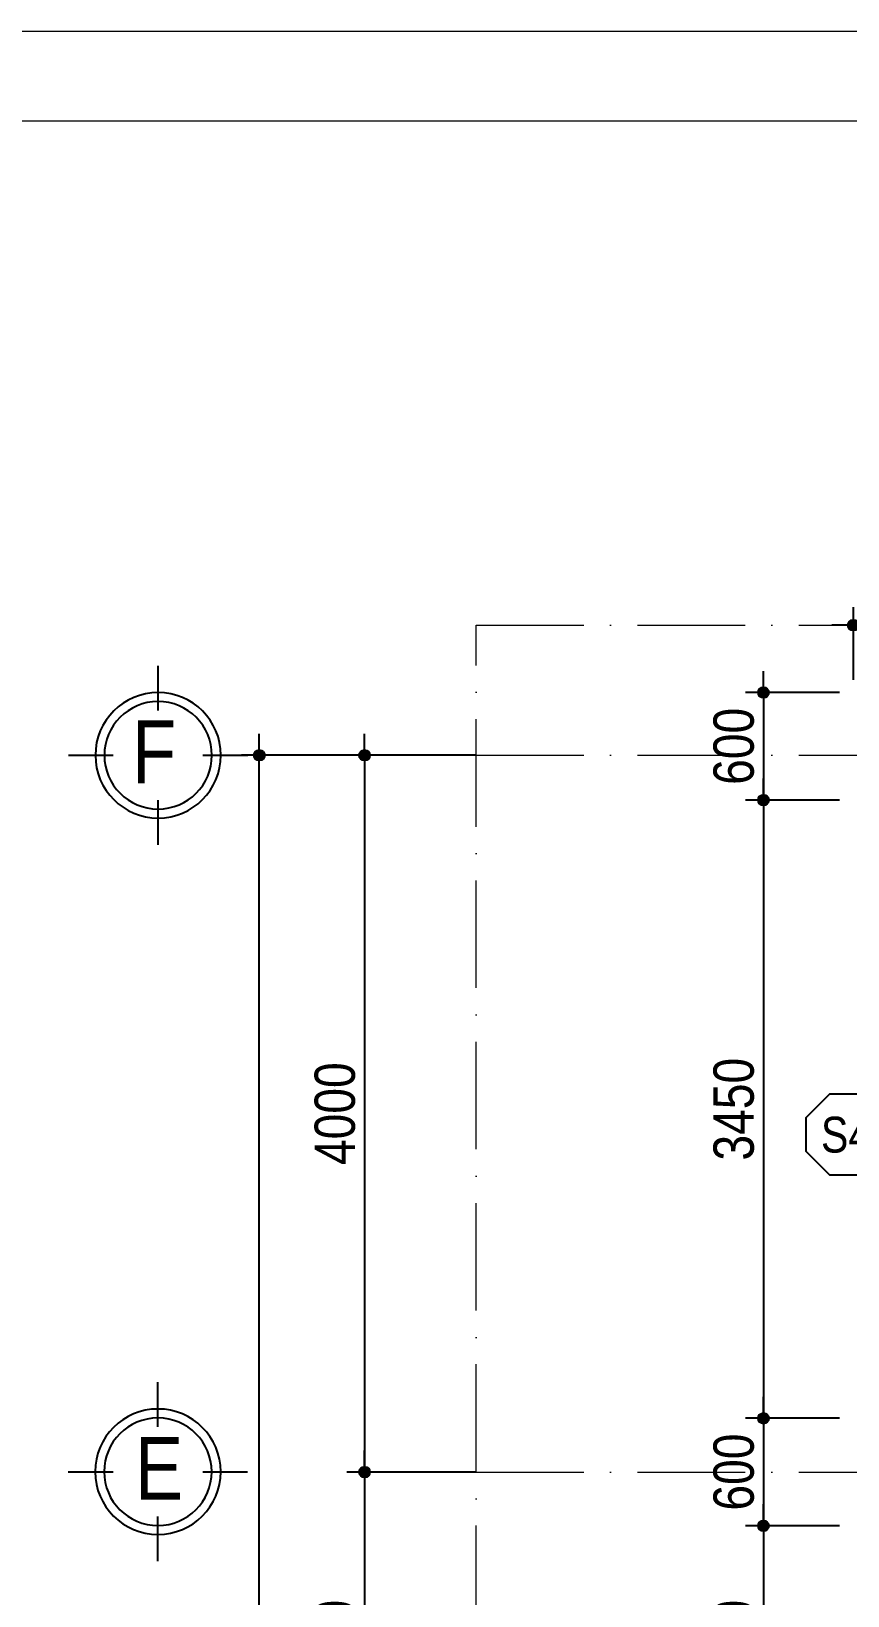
# Model space of a CAD drawing. Extents: x -1107188 to -523840, y 39692 to 514392.
# Drawn here: x -1064526 to -1059973, y 505662 to 514392 of the extents above; entities that cross this region are included whole.
import ezdxf
from ezdxf.enums import TextEntityAlignment as Align

# ---------------------------------------------------------------- set-up
doc = ezdxf.new("R2010")
doc.units = 0
doc.linetypes.add('ACAD_ISO10W100', pattern=[18, 12, -3, 0, -3])
doc.layers.get('0').update_dxf_attribs({"color": 255, "linetype": 'CONTINUOUS'})
doc.layers.get('DEFPOINTS').update_dxf_attribs({"linetype": 'CONTINUOUS'})
doc.layers.add('00-KICH THUOC', color=6, linetype='CONTINUOUS', lineweight=9)
doc.layers.add('TRUC', color=24, linetype='CONTINUOUS', lineweight=0)
doc.layers.add('DIM', color=1, linetype='CONTINUOUS')
doc.layers.add('TAGS', color=60, linetype='CONTINUOUS')
doc.styles.add('HEL-CONDENSE', font='')
doc.styles.add('SO BV', font='', dxfattribs={"height": 200})
doc.styles.add('TEN BV', font='', dxfattribs={"height": 350})
doc.styles.add('VNI-HELVE-CONDENSEN', font='')
doc.styles.get('HEL-CONDENSE').set_extended_font_data('VNI-Helve-Condense')
doc.styles.get('SO BV').set_extended_font_data('VNI-Helve-Condense')
doc.styles.get('TEN BV').set_extended_font_data('VNI-Helve-Condense', bold=True)
doc.styles.get('VNI-HELVE-CONDENSEN').set_extended_font_data('VNI-Helve-Condense')
doc.dimstyles.new('D100', dxfattribs={"dimtxt": 225, "dimasz": 1.2, "dimexe": 100, "dimexo": 0, "dimgap": 50, "dimtad": 1, "dimdec": 0, "dimzin": 13, "dimdsep": 46, "dimtxsty": 'HEL-CONDENSE', "dimblk": 'D50', "dimcen": 0, "dimclrd": 1, "dimclre": 1, "dimclrt": 7, "dimadec": 0, "dimazin": 0, "dimtfac": 1, "dimtdec": 0, "dimtmove": 0, "dimatfit": 3, "dimldrblk": 'D50', "dimfxl": 1, "dimtolj": 1, "dimtzin": 13, "dimarcsym": 0})

# ---------------------------------------------------------------- blocks, each defined once
blk = doc.blocks.new('D50')
at = {"layer": 'DIM'}
blk.add_hatch(color=256, dxfattribs=at).paths.add_polyline_path([(25, 0, 1), (-25, 0, 1)])
blk.add_line((25, 0), (100, 0), dxfattribs=at)
blk.add_circle((0, 0), 25, dxfattribs=at)
blk = doc.blocks.new('*D395')
at = {"layer": 'DEFPOINTS', "color": 0, "transparency": 16777216}
for p in [(-1062045.4, 510352), (-1062667.3, 506352), (-1062045.4, 506352)]:
    blk.add_point(p, dxfattribs=at)
at = {"layer": 'DIM', "color": 1, "lineweight": -2, "transparency": 16777216}
for p, q in [((-1062045.4, 510352), (-1062767.3, 510352)), ((-1062667.3, 510350.8), (-1062667.3, 506353.2)), ((-1062045.4, 506352), (-1062767.3, 506352))]:
    blk.add_line(p, q, dxfattribs=at)
at = {"layer": 'DIM', "color": 1, "lineweight": -2, "transparency": 16777216, "xscale": 1.199999999999999, "yscale": 1.199999999999999, "zscale": 1.199999999999999}
for p, rotation in [((-1062667.3, 510352), 90), ((-1062667.3, 506352), 270)]:
    blk.add_blockref('D50', p, dxfattribs=dict(at, rotation=rotation))
at = {"layer": 'DIM', "color": 7, "transparency": 16777216, "insert": (-1062832.2, 508352), "char_height": 225, "attachment_point": 5, "rotation": 90, "style": 'HEL-CONDENSE'}
blk.add_mtext('\\A1;4000', dxfattribs=at)
blk = doc.blocks.new('*D396')
at = {"layer": 'DEFPOINTS', "color": 0, "transparency": 16777216}
for p in [(-1062045.4, 506352), (-1062667.3, 504352), (-1062045.4, 504352)]:
    blk.add_point(p, dxfattribs=at)
at = {"layer": 'DIM', "color": 1, "lineweight": -2, "transparency": 16777216}
for p, q in [((-1062045.4, 506352), (-1062767.3, 506352)), ((-1062667.3, 506350.8), (-1062667.3, 504353.2)), ((-1062045.4, 504352), (-1062767.3, 504352))]:
    blk.add_line(p, q, dxfattribs=at)
at = {"layer": 'DIM', "color": 1, "lineweight": -2, "transparency": 16777216, "xscale": 1.199999999999999, "yscale": 1.199999999999999, "zscale": 1.199999999999999}
for p, rotation in [((-1062667.3, 506352), 90), ((-1062667.3, 504352), 270)]:
    blk.add_blockref('D50', p, dxfattribs=dict(at, rotation=rotation))
at = {"layer": 'DIM', "color": 7, "transparency": 16777216, "insert": (-1062832.2, 505352), "char_height": 225, "attachment_point": 5, "rotation": 90, "style": 'HEL-CONDENSE'}
blk.add_mtext('\\A1;2000', dxfattribs=at)
blk = doc.blocks.new('*D399')
at = {"layer": 'DEFPOINTS', "color": 0, "transparency": 16777216}
for p in [(-1063254.6, 510352), (-1062045.4, 510352), (-1062045.4, 495452)]:
    blk.add_point(p, dxfattribs=at)
at = {"layer": 'DIM', "color": 1, "lineweight": -2, "transparency": 16777216}
for p, q in [((-1062045.4, 510352), (-1063354.6, 510352)), ((-1063254.6, 495453.2), (-1063254.6, 510350.8)), ((-1062045.4, 495452), (-1063354.6, 495452))]:
    blk.add_line(p, q, dxfattribs=at)
at = {"layer": 'DIM', "color": 1, "lineweight": -2, "transparency": 16777216, "xscale": 1.199999999999999, "yscale": 1.199999999999999, "zscale": 1.199999999999999}
for p, rotation in [((-1063254.6, 510352), 90), ((-1063254.6, 495452), 270)]:
    blk.add_blockref('D50', p, dxfattribs=dict(at, rotation=rotation))
at = {"layer": 'DIM', "color": 7, "transparency": 16777216, "insert": (-1063419.5, 502902), "char_height": 225, "attachment_point": 5, "rotation": 90, "style": 'HEL-CONDENSE'}
blk.add_mtext('\\A1;14900', dxfattribs=at)
blk = doc.blocks.new('A$C206177D3')
at = {"layer": 'TAGS', "ltscale": 1000}
for p, q in [((-36.6, 240.1), (-36.6, 490.1)), ((-286.6, -9.9), (-536.6, -9.9)), ((463.4, -9.9), (213.4, -9.9)), ((-36.6, -509.9), (-36.6, -259.9))]:
    blk.add_line(p, q, dxfattribs=at)
blk.add_circle((-36.6, -9.9), 350, dxfattribs=at)
at = {"layer": 'TAGS', "color": 254, "ltscale": 1000}
blk.add_circle((-36.6, -9.9), 300, dxfattribs=at)
at = {"layer": 'TAGS', "ltscale": 1000, "style": 'VNI-HELVE-CONDENSEN'}
blk.add_attdef('A', text='', height=350, dxfattribs=at).set_placement((-38.3, -165.6), align=Align.CENTER)
blk = doc.blocks.new('KH-CUADI')
at = {"layer": 'TAGS'}
blk.add_lwpolyline([(-124, 300), (-300, 124), (-300, -124), (-124, -300), (124, -300), (300, -124), (300, 124), (124, 300)], close=True, dxfattribs=at)
at = {"layer": 'TAGS', "style": 'VNI-HELVE-CONDENSEN'}
blk.add_attdef('D', text='', height=300, dxfattribs=at).set_placement((0, 0), align=Align.MIDDLE)
blk = doc.blocks.new('*D506')
at = {"layer": 'DEFPOINTS', "color": 0, "transparency": 16777216}
for p in [(-1060019.2, 510702), (-1060442.8, 510102), (-1060019.2, 510102)]:
    blk.add_point(p, dxfattribs=at)
at = {"layer": 'DIM', "color": 1, "lineweight": -2, "transparency": 16777216}
for p, q in [((-1060019.2, 510702), (-1060542.8, 510702)), ((-1060442.8, 510700.8), (-1060442.8, 510103.2)), ((-1060019.2, 510102), (-1060542.8, 510102))]:
    blk.add_line(p, q, dxfattribs=at)
at = {"layer": 'DIM', "color": 1, "lineweight": -2, "transparency": 16777216, "xscale": 1.199999999999999, "yscale": 1.199999999999999, "zscale": 1.199999999999999}
for p, rotation in [((-1060442.8, 510702), 90), ((-1060442.8, 510102), 270)]:
    blk.add_blockref('D50', p, dxfattribs=dict(at, rotation=rotation))
at = {"layer": 'DIM', "color": 7, "transparency": 16777216, "insert": (-1060607.7, 510402), "char_height": 225, "attachment_point": 5, "rotation": 90, "style": 'HEL-CONDENSE'}
blk.add_mtext('\\A1;600', dxfattribs=at)
blk = doc.blocks.new('*D507')
at = {"layer": 'DEFPOINTS', "color": 0, "transparency": 16777216}
for p in [(-1060019.2, 510102), (-1060442.8, 506652), (-1060019.2, 506652)]:
    blk.add_point(p, dxfattribs=at)
at = {"layer": 'DIM', "color": 1, "lineweight": -2, "transparency": 16777216}
for p, q in [((-1060019.2, 510102), (-1060542.8, 510102)), ((-1060442.8, 510100.8), (-1060442.8, 506653.2)), ((-1060019.2, 506652), (-1060542.8, 506652))]:
    blk.add_line(p, q, dxfattribs=at)
at = {"layer": 'DIM', "color": 1, "lineweight": -2, "transparency": 16777216, "xscale": 1.199999999999999, "yscale": 1.199999999999999, "zscale": 1.199999999999999}
for p, rotation in [((-1060442.8, 510102), 90), ((-1060442.8, 506652), 270)]:
    blk.add_blockref('D50', p, dxfattribs=dict(at, rotation=rotation))
at = {"layer": 'DIM', "color": 7, "transparency": 16777216, "insert": (-1060607.7, 508377), "char_height": 225, "attachment_point": 5, "rotation": 90, "style": 'HEL-CONDENSE'}
blk.add_mtext('\\A1;3450', dxfattribs=at)
blk = doc.blocks.new('*D508')
at = {"layer": 'DEFPOINTS', "color": 0, "transparency": 16777216}
for p in [(-1060019.2, 506652), (-1060442.8, 506052), (-1060019.2, 506052)]:
    blk.add_point(p, dxfattribs=at)
at = {"layer": 'DIM', "color": 1, "lineweight": -2, "transparency": 16777216}
for p, q in [((-1060019.2, 506652), (-1060542.8, 506652)), ((-1060442.8, 506650.8), (-1060442.8, 506053.2)), ((-1060019.2, 506052), (-1060542.8, 506052))]:
    blk.add_line(p, q, dxfattribs=at)
at = {"layer": 'DIM', "color": 1, "lineweight": -2, "transparency": 16777216, "xscale": 1.199999999999999, "yscale": 1.199999999999999, "zscale": 1.199999999999999}
for p, rotation in [((-1060442.8, 506652), 90), ((-1060442.8, 506052), 270)]:
    blk.add_blockref('D50', p, dxfattribs=dict(at, rotation=rotation))
at = {"layer": 'DIM', "color": 7, "transparency": 16777216, "insert": (-1060607.7, 506352), "char_height": 225, "attachment_point": 5, "rotation": 90, "style": 'HEL-CONDENSE'}
blk.add_mtext('\\A1;600', dxfattribs=at)
blk = doc.blocks.new('*D509')
at = {"layer": 'DEFPOINTS', "color": 0, "transparency": 16777216}
for p in [(-1060019.2, 506052), (-1060442.8, 504652), (-1060010, 504652)]:
    blk.add_point(p, dxfattribs=at)
at = {"layer": 'DIM', "color": 1, "lineweight": -2, "transparency": 16777216}
for p, q in [((-1060019.2, 506052), (-1060542.8, 506052)), ((-1060442.8, 506050.8), (-1060442.8, 504653.2)), ((-1060010, 504652), (-1060542.8, 504652))]:
    blk.add_line(p, q, dxfattribs=at)
at = {"layer": 'DIM', "color": 1, "lineweight": -2, "transparency": 16777216, "xscale": 1.199999999999999, "yscale": 1.199999999999999, "zscale": 1.199999999999999}
for p, rotation in [((-1060442.8, 506052), 90), ((-1060442.8, 504652), 270)]:
    blk.add_blockref('D50', p, dxfattribs=dict(at, rotation=rotation))
at = {"layer": 'DIM', "color": 7, "transparency": 16777216, "insert": (-1060607.7, 505352), "char_height": 225, "attachment_point": 5, "rotation": 90, "style": 'HEL-CONDENSE'}
blk.add_mtext('\\A1;1400', dxfattribs=at)
blk = doc.blocks.new('*D522')
at = {"layer": 'DEFPOINTS', "color": 0, "transparency": 16777216}
for p in [(-1059191.4, 511077.7), (-1059941.4, 510772.4), (-1059191.4, 510772.4)]:
    blk.add_point(p, dxfattribs=at)
at = {"layer": 'DIM', "color": 1, "lineweight": -2, "transparency": 16777216}
for p, q in [((-1059941.4, 510772.4), (-1059941.4, 511177.7)), ((-1059191.4, 510772.4), (-1059191.4, 511177.7)), ((-1059940.2, 511077.7), (-1059192.6, 511077.7))]:
    blk.add_line(p, q, dxfattribs=at)
at = {"layer": 'DIM', "color": 1, "lineweight": -2, "transparency": 16777216, "xscale": 1.199999999999999, "yscale": 1.199999999999999, "zscale": 1.199999999999999, "rotation": 180}
blk.add_blockref('D50', (-1059941.4, 511077.7), dxfattribs=at)
at = {"layer": 'DIM', "color": 1, "lineweight": -2, "transparency": 16777216, "xscale": 1.199999999999999, "yscale": 1.199999999999999, "zscale": 1.199999999999999}
blk.add_blockref('D50', (-1059191.4, 511077.7), dxfattribs=at)
at = {"layer": 'DIM', "color": 7, "transparency": 16777216, "insert": (-1059566.4, 511242.6), "char_height": 225, "attachment_point": 5, "style": 'HEL-CONDENSE'}
blk.add_mtext('\\A1;750', dxfattribs=at)
blk = doc.blocks.new('KHUNGTEN')
at = {"color": 3, "linetype": 'Continuous'}
for points in [[(-593653.2, 217892.3), (-593653.2, 277292.3), (-509653.2, 277292.3), (-509653.2, 217892.3), (-593653.2, 217892.3)], [(-593153.2, 218392.3), (-593153.2, 276792.3), (-510153.2, 276792.3), (-510153.2, 218392.3)]]:
    blk.add_lwpolyline(points, close=True, dxfattribs=at)
at = {"style": 'TEN BV'}
for tag, p in [('TEB_BV', (-518299.5, 222628.3)), ('LOAI_BV', (-511918, 220684.2)), ('TL', (-512164.4, 219750.5))]:
    blk.add_attdef(tag, p, '', height=350, dxfattribs=at)
at = {"style": 'SO BV'}
for tag, p in [('SOBV', (-510673.2, 221019.9)), ('TONGSOBV', (-510673.2, 220591.5))]:
    blk.add_attdef(tag, text='', height=200, dxfattribs=at).set_placement(p, align=Align.CENTER)

msp = doc.modelspace()

# ---------------------------------------------------------------- linework, layer by layer
at = {"layer": 'TRUC', "linetype": 'ACAD_ISO10W100', "ltscale": 50}
msp.add_lwpolyline([(-1062045.434, 511077.744), (-1024275.122, 511077.744), (-1024275.122, 494651.964), (-1062045.434, 494651.964)], close=True, dxfattribs=at)
for points in [[(-1062045.434, 510351.964), (-1024275.122, 510351.964)], [(-1062045.434, 506351.964), (-1024275.122, 506351.964)]]:
    msp.add_lwpolyline(points, dxfattribs=at)

# ---------------------------------------------------------------- block references
at = {"layer": '00-KICH THUOC'}
msp.add_blockref('KHUNGTEN', (-513535.14, 237100), dxfattribs=at)
at = {"layer": 'TAGS', "ltscale": 1000}
ref = msp.add_blockref('A$C206177D3', (-1063855.471, 510361.817), dxfattribs=dict(at, xscale=-1))
ref.add_attrib('A', 'F', dxfattribs={"color": 7, "ltscale": 1000, "height": 350, "style": 'VNI-HELVE-CONDENSEN'}).set_placement((-1063841.433, 510196.179), align=Align.CENTER)
at = {"layer": 'TAGS', "linetype": 'Continuous'}
ref = msp.add_blockref('KH-CUADI', (-1059982.138, 508235.211), dxfattribs=dict(at, xscale=0.75, yscale=0.75, zscale=0.75, rotation=180))
ref.add_attrib('D', 'S4', dxfattribs={"color": 7, "height": 200, "style": 'VNI-HELVE-CONDENSEN'}).set_placement((-1059982.138, 508235.211), align=Align.MIDDLE)
at = {"layer": 'TAGS', "ltscale": 1000}
ref = msp.add_blockref('A$C206177D3', (-1063856.585, 506363.863), dxfattribs=dict(at, xscale=-1))
ref.add_attrib('A', 'E', dxfattribs={"color": 7, "ltscale": 1000, "height": 350, "style": 'VNI-HELVE-CONDENSEN'}).set_placement((-1063813.614, 506198.225), align=Align.CENTER)

# ---------------------------------------------------------------- dimensions: what is measured, and where the dimension line sits
at = {"layer": 'DIM'}
dim = msp.add_linear_dim(base=(-1059191.449, 511077.744), p1=(-1059941.449, 510772.388), p2=(-1059191.449, 510772.388), dimstyle='D100', dxfattribs=at)
dim.commit()
dim.dimension.update_dxf_attribs({"geometry": '*D522', "text_midpoint": (-1059566.449, 511242.644)})
dim = msp.add_linear_dim(base=(-1060442.759, 510101.964), p1=(-1060019.2, 510701.964), p2=(-1060019.2, 510101.964), angle=90, dimstyle='D100', dxfattribs=at)
dim.commit()
dim.dimension.update_dxf_attribs({"geometry": '*D506', "text_midpoint": (-1060607.659, 510401.964)})
for p1, p2, distance, picture, middle in [((-1062045.434, 495451.964), (-1062045.434, 510351.964), 1209.184, '*D399', (-1063419.518, 502901.964)), ((-1062045.434, 510351.964), (-1062045.434, 506351.964), -621.86, '*D395', (-1062832.194, 508351.964))]:
    dim = msp.add_aligned_dim(p1=p1, p2=p2, distance=distance, dimstyle='D100', dxfattribs=at)
    dim.commit()
    dim.dimension.update_dxf_attribs({"geometry": picture, "text_midpoint": middle})
for base, p1, p2, picture, middle in [((-1060442.759, 506651.964), (-1060019.2, 510101.964), (-1060019.2, 506651.964), '*D507', (-1060607.659, 508376.964)), ((-1060442.759, 506051.964), (-1060019.2, 506651.964), (-1060019.2, 506051.964), '*D508', (-1060607.659, 506351.964)), ((-1062667.294, 504351.964), (-1062045.434, 506351.964), (-1062045.434, 504351.964), '*D396', (-1062832.194, 505351.964)), ((-1060442.759, 504651.964), (-1060019.2, 506051.964), (-1060010.04, 504651.964), '*D509', (-1060607.659, 505351.964))]:
    dim = msp.add_linear_dim(base=base, p1=p1, p2=p2, angle=90, dimstyle='D100', override={"dimtmove": 1}, dxfattribs=at)
    dim.commit()
    dim.dimension.update_dxf_attribs({"geometry": picture, "text_midpoint": middle})

doc.saveas('drawing.dxf')
